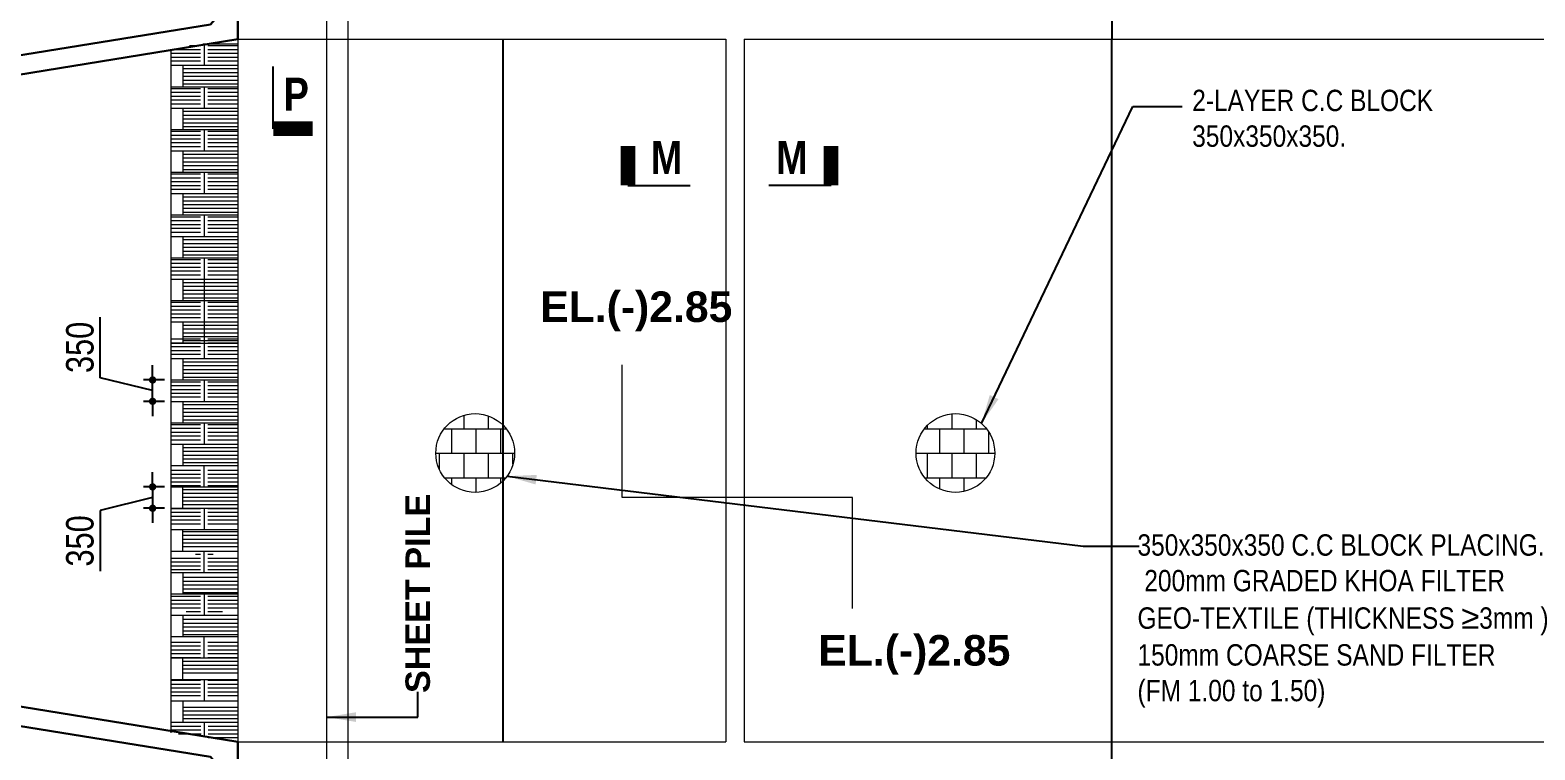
# Model space of a CAD drawing. Extents: x -119161 to 3778985, y -718511 to -30958.
# Drawn here: x 2649324 to 2673949, y -272662 to -260881 of the extents above; entities that cross this region are included whole.
import ezdxf

# ---------------------------------------------------------------- set-up
doc = ezdxf.new("R2010")
doc.units = 0
doc.header["$MEASUREMENT"] = 0
doc.linetypes.add('DASHED2', pattern=[9.525, 6.35, -3.175])
doc.linetypes.add('DASHEDX2', pattern=[38.1, 25.4, -12.7])
doc.layers.get('0').update_dxf_attribs({"linetype": 'CONTINUOUS'})
doc.layers.get('DEFPOINTS').update_dxf_attribs({"linetype": 'CONTINUOUS'})
for name, color, linetype, lineweight in [('Dim', 7, 'CONTINUOUS', 9), ('Dimension', 8, 'CONTINUOUS', 18), ('line2', 3, 'CONTINUOUS', 30), ('slop', 8, 'CONTINUOUS', 9)]:
    doc.layers.add(name, color=color, linetype=linetype, lineweight=lineweight)
for name, color, linetype in [('DOTTED', 240, 'DASHED2'), ('LINE', 7, 'CONTINUOUS'), ('TEXT', 10, 'CONTINUOUS')]:
    doc.layers.add(name, color=color, linetype=linetype)
doc.styles.add('1-2', font='arial.ttf')
doc.styles.add('ARIAL', font='ARIALN.TTF')
doc.styles.add('DIM', font='isocp3.shx')
doc.styles.add('SH-T2', font='arial.ttf', dxfattribs={"width": 0.8})
doc.styles.add('text', font='ARIALN.TTF', dxfattribs={"height": 1.6})
doc.linetypes.add('ZIGZAG', pattern='A,0.0001,-0.2,[131,ltypeshp.shx,S=0.2,R=0,X=-0.2,Y=0],-0.4,[131,ltypeshp.shx,S=0.2,R=180,X=0.2,Y=0],-0.2', length=0.8001)
doc.dimstyles.new('dim_240', dxfattribs={"dimtxt": 480, "dimasz": 480, "dimexe": 300, "dimexo": 200, "dimgap": 200, "dimtad": 1, "dimdec": 0, "dimzin": 0, "dimdsep": 46, "dimtxsty": 'DIM', "dimcen": 350, "dimclrd": 5, "dimclre": 5, "dimclrt": 7, "dimadec": 0, "dimazin": 0, "dimtfac": 1, "dimtdec": 0, "dimtmove": 0, "dimatfit": 3, "dimfxl": 20, "dimtolj": 1, "dimtzin": 0, "dimarcsym": 0})
pattern_1 = [(180, (2458194.384, 1186976.9), (-1e-14, -62.5), [])]
pattern_2 = [(180, (2458193.384, 1187676.9), (-1e-14, -62.5), [])]
pattern_3 = [(180, (2458193.384, 1188376.9), (-1e-14, -62.5), [])]
pattern_4 = [(180, (2458193.384, 1190376.9), (-1e-14, -62.5), [])]
pattern_5 = [(180, (2458193.384, 1191076.9), (-1e-14, -62.5), [])]
pattern_6 = [(180, (2458193.384, 1191776.9), (-1e-14, -62.5), [])]
pattern_7 = [(180, (2458193.384, 1192476.9), (-1e-14, -62.5), [])]
pattern_8 = [(180, (2458193.384, 1193176.9), (-1e-14, -62.5), [])]
pattern_9 = [(180, (2458193.384, 1189676.9), (-1e-14, -62.5), [])]
pattern_10 = [(180, (2458193.384, 1188976.9), (-1e-14, -62.5), [])]

# ---------------------------------------------------------------- blocks, each defined once
blk = doc.blocks.new('sec')
at = {"layer": 'TEXT', "color": 5, "const_width": 200}
blk.add_lwpolyline([(0, 0), (0, 537)], dxfattribs=at)
at = {"layer": 'TEXT', "color": 5}
blk.add_lwpolyline([(0, 0), (-848, 0)], dxfattribs=at)
blk = doc.blocks.new('_Dot')
at = {"color": 0, "linetype": 'ByBlock', "lineweight": -2}
blk.add_line((-0.5, 0), (-1, 0), dxfattribs=at)
at = {"color": 0, "linetype": 'ByBlock', "const_width": 0.5}
blk.add_lwpolyline([(-0.25, 0, 1), (0.25, 0, 1)], format="xyb", close=True, dxfattribs=at)
blk = doc.blocks.new('*D1837')
at = {"layer": 'DEFPOINTS', "color": 0, "lineweight": -2}
for p in [(2651624, -268357), (2651329, -268707), (2651624, -268707)]:
    blk.add_point(p, dxfattribs=at)
at = {"layer": 'Dim', "color": 5, "lineweight": -2}
for p, q in [((2651329, -268237), (2651329, -268117)), ((2651524, -268357), (2651179, -268357)), ((2651329, -268357), (2651329, -268707)), ((2651329, -268357), (2651329, -268707)), ((2651329, -268532), (2650471, -268744)), ((2650471, -268744), (2650471, -269738)), ((2651524, -268707), (2651179, -268707)), ((2651329, -268827), (2651329, -268947))]:
    blk.add_line(p, q, dxfattribs=at)
at = {"layer": 'Dim', "color": 5, "lineweight": -2, "xscale": 120, "yscale": 120, "zscale": 120}
for p, rotation in [((2651329, -268357), 270), ((2651329, -268707), 90)]:
    blk.add_blockref('_Dot', p, dxfattribs=dict(at, rotation=rotation))
at = {"layer": 'Dim', "color": 7, "insert": (2650141, -269241), "char_height": 450, "attachment_point": 5, "rotation": 90, "style": 'SH-T2'}
blk.add_mtext('\\A1;350', dxfattribs=at)
blk = doc.blocks.new('*D1838')
at = {"layer": 'DEFPOINTS', "color": 0, "lineweight": -2}
for p in [(2651329, -266607), (2651626, -266607), (2651624, -266957)]:
    blk.add_point(p, dxfattribs=at)
at = {"layer": 'Dim', "color": 5, "lineweight": -2}
for p, q in [((2650471, -266571), (2650471, -265577)), ((2651329, -266487), (2651329, -266367)), ((2651329, -266782), (2650471, -266571)), ((2651526, -266607), (2651179, -266607)), ((2651329, -266957), (2651329, -266607)), ((2651329, -266957), (2651329, -266607)), ((2651524, -266957), (2651179, -266957)), ((2651329, -267077), (2651329, -267197))]:
    blk.add_line(p, q, dxfattribs=at)
at = {"layer": 'Dim', "color": 5, "lineweight": -2, "xscale": 120, "yscale": 120, "zscale": 120}
for p, rotation in [((2651329, -266607), 270), ((2651329, -266957), 90)]:
    blk.add_blockref('_Dot', p, dxfattribs=dict(at, rotation=rotation))
at = {"layer": 'Dim', "color": 7, "insert": (2650141, -266074), "char_height": 450, "attachment_point": 5, "rotation": 90, "style": 'SH-T2'}
blk.add_mtext('\\A1;350', dxfattribs=at)

msp = doc.modelspace()

# ---------------------------------------------------------------- hatches: boundary and pattern name
at = {"layer": 'Dimension', "lineweight": 13, "ltscale": 2}
h = msp.add_hatch(dxfattribs=at)
h.set_pattern_fill('ANSI31', color=14, scale=500, angle=135, style=0)
h.set_pattern_definition(pattern_8)
h.paths.add_polyline_path([(2652114.3, -261111.7), (2651623.7, -261175.8), (2651623.7, -261388.2), (2652114.3, -261407.2)])
h = msp.add_hatch(dxfattribs=at)
h.set_pattern_fill('ANSI31', color=14, scale=500, angle=135, style=0)
h.set_pattern_definition(pattern_8)
h.paths.add_polyline_path([(2652723.7, -261107.2), (2652233, -261107.2), (2652233, -261407.2), (2652723.7, -261388.2)])
h = msp.add_hatch(dxfattribs=at)
h.set_pattern_fill('ANSI31', color=14, scale=500, angle=135, style=0)
h.set_pattern_definition(pattern_8)
h.paths.add_polyline_path([(2652723.7, -261807.2), (2652723.7, -261507.2), (2651823.7, -261507.2), (2651823.7, -261807.2)])
h = msp.add_hatch(dxfattribs=at)
h.set_pattern_fill('ANSI31', color=14, scale=500, angle=135, style=0)
h.set_pattern_definition(pattern_7)
h.paths.add_polyline_path([(2651623.7, -261807.2), (2652114.3, -261807.2), (2652114.3, -262107.2), (2651623.7, -262088.2)])
h = msp.add_hatch(dxfattribs=at)
h.set_pattern_fill('ANSI31', color=14, scale=500, angle=135, style=0)
h.set_pattern_definition(pattern_7)
h.paths.add_polyline_path([(2652723.7, -261807.2), (2652233, -261807.2), (2652233, -262107.2), (2652723.7, -262088.2)])
h = msp.add_hatch(dxfattribs=at)
h.set_pattern_fill('ANSI31', color=14, scale=500, angle=135, style=0)
h.set_pattern_definition(pattern_7)
h.paths.add_polyline_path([(2652723.7, -262507.2), (2652723.7, -262207.2), (2651823.7, -262207.2), (2651823.7, -262507.2)])
h = msp.add_hatch(dxfattribs=at)
h.set_pattern_fill('ANSI31', color=14, scale=500, angle=135, style=0)
h.set_pattern_definition(pattern_6)
h.paths.add_polyline_path([(2651623.7, -262507.2), (2652114.3, -262507.2), (2652114.3, -262807.2), (2651623.7, -262788.2)])
h = msp.add_hatch(dxfattribs=at)
h.set_pattern_fill('ANSI31', color=14, scale=500, angle=135, style=0)
h.set_pattern_definition(pattern_6)
h.paths.add_polyline_path([(2652723.7, -262507.2), (2652233, -262507.2), (2652233, -262807.2), (2652723.7, -262788.2)])
h = msp.add_hatch(dxfattribs=at)
h.set_pattern_fill('ANSI31', color=14, scale=500, angle=135, style=0)
h.set_pattern_definition(pattern_6)
h.paths.add_polyline_path([(2652723.7, -263207.2), (2652723.7, -262907.2), (2651823.7, -262907.2), (2651823.7, -263207.2)])
h = msp.add_hatch(dxfattribs=at)
h.set_pattern_fill('ANSI31', color=14, scale=500, angle=135, style=0)
h.set_pattern_definition(pattern_5)
h.paths.add_polyline_path([(2651623.7, -263207.2), (2652114.3, -263207.2), (2652114.3, -263507.2), (2651623.7, -263488.2)])
h = msp.add_hatch(dxfattribs=at)
h.set_pattern_fill('ANSI31', color=14, scale=500, angle=135, style=0)
h.set_pattern_definition(pattern_5)
h.paths.add_polyline_path([(2652723.7, -263207.2), (2652233, -263207.2), (2652233, -263507.2), (2652723.7, -263488.2)])
h = msp.add_hatch(dxfattribs=at)
h.set_pattern_fill('ANSI31', color=14, scale=500, angle=135, style=0)
h.set_pattern_definition(pattern_5)
h.paths.add_polyline_path([(2652723.7, -263907.2), (2652723.7, -263607.2), (2651823.7, -263607.2), (2651823.7, -263907.2)])
h = msp.add_hatch(dxfattribs=at)
h.set_pattern_fill('ANSI31', color=14, scale=500, angle=135, style=0)
h.set_pattern_definition(pattern_4)
h.paths.add_polyline_path([(2651623.7, -263907.2), (2652114.3, -263907.2), (2652114.3, -264207.2), (2651623.7, -264188.2)])
h = msp.add_hatch(dxfattribs=at)
h.set_pattern_fill('ANSI31', color=14, scale=500, angle=135, style=0)
h.set_pattern_definition(pattern_4)
h.paths.add_polyline_path([(2652723.7, -263907.2), (2652233, -263907.2), (2652233, -264207.2), (2652723.7, -264188.2)])
h = msp.add_hatch(dxfattribs=at)
h.set_pattern_fill('ANSI31', color=14, scale=500, angle=135, style=0)
h.set_pattern_definition(pattern_4)
h.paths.add_polyline_path([(2652723.7, -264607.2), (2652723.7, -264307.2), (2651823.7, -264307.2), (2651823.7, -264607.2)])
h = msp.add_hatch(dxfattribs=at)
h.set_pattern_fill('ANSI31', color=14, scale=500, angle=135, style=0)
h.set_pattern_definition(pattern_9)
h.paths.add_polyline_path([(2651623.7, -264607.2), (2652114.3, -264607.2), (2652114.3, -264907.2), (2651623.7, -264888.2)])
h = msp.add_hatch(dxfattribs=at)
h.set_pattern_fill('ANSI31', color=14, scale=500, angle=135, style=0)
h.set_pattern_definition(pattern_9)
h.paths.add_polyline_path([(2652723.7, -264607.2), (2652233, -264607.2), (2652233, -264907.2), (2652723.7, -264888.2)])
h = msp.add_hatch(dxfattribs=at)
h.set_pattern_fill('ANSI31', color=14, scale=500, angle=135, style=0)
h.set_pattern_definition(pattern_9)
h.paths.add_polyline_path([(2652723.7, -265307.2), (2652723.7, -265007.2), (2651823.7, -265007.2), (2651823.7, -265307.2)])
h = msp.add_hatch(dxfattribs=at)
h.set_pattern_fill('ANSI31', color=14, scale=500, angle=135, style=0)
h.set_pattern_definition(pattern_10)
h.paths.add_polyline_path([(2651623.7, -265307.2), (2652114.3, -265307.2), (2652114.3, -265607.2), (2651623.7, -265588.2)])
h = msp.add_hatch(dxfattribs=at)
h.set_pattern_fill('ANSI31', color=14, scale=500, angle=135, style=0)
h.set_pattern_definition(pattern_10)
h.paths.add_polyline_path([(2652723.7, -265307.2), (2652233, -265307.2), (2652233, -265607.2), (2652723.7, -265588.2)])
h = msp.add_hatch(dxfattribs=at)
h.set_pattern_fill('ANSI31', color=14, scale=500, angle=135, style=0)
h.set_pattern_definition(pattern_3)
h.paths.add_polyline_path([(2651623.7, -265907.2), (2652114.3, -265907.2), (2652114.3, -266207.2), (2651623.7, -266188.2)])
h = msp.add_hatch(dxfattribs=at)
h.set_pattern_fill('ANSI31', color=14, scale=500, angle=135, style=0)
h.set_pattern_definition(pattern_10)
h.paths.add_polyline_path([(2652723.7, -266007.2), (2652723.7, -265707.2), (2651823.7, -265707.2), (2651823.7, -266007.2)])
h = msp.add_hatch(dxfattribs=at)
h.set_pattern_fill('ANSI31', color=14, scale=500, angle=135, style=0)
h.set_pattern_definition(pattern_3)
h.paths.add_polyline_path([(2652723.7, -265907.2), (2652233, -265907.2), (2652233, -266207.2), (2652723.7, -266188.2)])
h = msp.add_hatch(dxfattribs=at)
h.set_pattern_fill('ANSI31', color=14, scale=500, angle=135, style=0)
h.set_pattern_definition(pattern_3)
h.paths.add_polyline_path([(2652723.7, -266607.2), (2652723.7, -266307.2), (2651823.7, -266307.2), (2651823.7, -266607.2)])
h = msp.add_hatch(dxfattribs=at)
h.set_pattern_fill('ANSI31', color=14, scale=500, angle=135, style=0)
h.set_pattern_definition(pattern_2)
h.paths.add_polyline_path([(2651623.7, -266607.2), (2652114.3, -266607.2), (2652114.3, -266907.2), (2651623.7, -266888.2)])
h = msp.add_hatch(dxfattribs=at)
h.set_pattern_fill('ANSI31', color=14, scale=500, angle=135, style=0)
h.set_pattern_definition(pattern_2)
h.paths.add_polyline_path([(2652723.7, -266607.2), (2652233, -266607.2), (2652233, -266907.2), (2652723.7, -266888.2)])
h = msp.add_hatch(dxfattribs=at)
h.set_pattern_fill('ANSI31', color=14, scale=500, angle=135, style=0)
h.set_pattern_definition(pattern_2)
h.paths.add_polyline_path([(2652723.7, -267307.2), (2652723.7, -267007.2), (2651823.7, -267007.2), (2651823.7, -267307.2)])
h = msp.add_hatch(dxfattribs=at)
h.set_pattern_fill('AR-B88', color=8, scale=50, style=0)
h.set_pattern_definition([(0, (2284225.64, -331006.95), (9e-14, 400), []), (90, (2284225.64, -331006.95), (-200, 400), [400, -400])])
h.paths.add_polyline_path([(2657252.7, -267803.1, 1), (2655963.9, -267803.1, 1)])
h = msp.add_hatch(dxfattribs=at)
h.set_pattern_fill('AR-B88', color=8, scale=50, style=0)
h.set_pattern_definition([(0, (2285811.47, -331006.95), (9e-14, 400), []), (90, (2285811.47, -331006.95), (-200, 400), [400, -400])])
h.paths.add_polyline_path([(2665110.8, -267803.1, 1), (2663822, -267803.1, 1)])
h = msp.add_hatch(dxfattribs=at)
h.set_pattern_fill('ANSI31', color=14, scale=500, angle=135, style=0)
h.set_pattern_definition(pattern_1)
h.paths.add_polyline_path([(2651624.7, -267307.2), (2652115.3, -267307.2), (2652115.3, -267607.2), (2651624.7, -267588.2)])
h = msp.add_hatch(dxfattribs=at)
h.set_pattern_fill('ANSI31', color=14, scale=500, angle=135, style=0)
h.set_pattern_definition(pattern_1)
h.paths.add_polyline_path([(2652724.7, -267307.2), (2652234, -267307.2), (2652234, -267607.2), (2652724.7, -267588.2)])
h = msp.add_hatch(dxfattribs=at)
h.set_pattern_fill('ANSI31', color=14, scale=500, angle=135, style=0)
h.set_pattern_definition(pattern_1)
h.paths.add_polyline_path([(2652724.7, -268007.2), (2652724.7, -267707.2), (2651824.7, -267707.2), (2651824.7, -268007.2)])
h = msp.add_hatch(dxfattribs=at)
h.set_pattern_fill('ANSI31', color=14, scale=500, angle=135, style=0)
h.set_pattern_definition(pattern_1)
h.paths.add_polyline_path([(2651624.7, -268357.2), (2652115.3, -268357.2), (2652115.3, -268057.2), (2651624.7, -268076.2)])
h = msp.add_hatch(dxfattribs=at)
h.set_pattern_fill('ANSI31', color=14, scale=500, angle=135, style=0)
h.set_pattern_definition(pattern_1)
h.paths.add_polyline_path([(2652724.7, -268357.2), (2652234, -268357.2), (2652234, -268057.2), (2652724.7, -268076.2)])
h = msp.add_hatch(dxfattribs=at)
h.set_pattern_fill('ANSI31', color=14, scale=500, angle=135, style=0)
h.set_pattern_definition(pattern_1)
h.paths.add_polyline_path([(2652724.7, -268357.2), (2652724.7, -268657.2), (2651824.7, -268657.2), (2651824.7, -268357.2)])
h = msp.add_hatch(dxfattribs=at)
h.set_pattern_fill('ANSI31', color=14, scale=500, angle=135, style=0)
h.set_pattern_definition(pattern_1)
h.paths.add_polyline_path([(2651624.7, -268707.2), (2652115.3, -268707.2), (2652115.3, -269007.2), (2651624.7, -268988.2)])
h = msp.add_hatch(dxfattribs=at)
h.set_pattern_fill('ANSI31', color=14, scale=500, angle=135, style=0)
h.set_pattern_definition(pattern_1)
h.paths.add_polyline_path([(2652724.7, -268707.2), (2652234, -268707.2), (2652234, -269007.2), (2652724.7, -268988.2)])
h = msp.add_hatch(dxfattribs=at)
h.set_pattern_fill('ANSI31', color=14, scale=500, angle=135, style=0)
h.set_pattern_definition(pattern_1)
h.paths.add_polyline_path([(2652724.7, -269057.2), (2652724.7, -269357.2), (2651824.7, -269357.2), (2651824.7, -269057.2)])
h = msp.add_hatch(dxfattribs=at)
h.set_pattern_fill('ANSI31', color=14, scale=500, angle=135, style=0)
h.set_pattern_definition(pattern_1)
h.paths.add_polyline_path([(2651624.7, -269757.2), (2652115.3, -269757.2), (2652115.3, -269457.2), (2651624.7, -269476.2)])
h = msp.add_hatch(dxfattribs=at)
h.set_pattern_fill('ANSI31', color=14, scale=500, angle=135, style=0)
h.set_pattern_definition(pattern_1)
h.paths.add_polyline_path([(2652724.7, -269757.2), (2652234, -269757.2), (2652234, -269457.2), (2652724.7, -269476.2)])
h = msp.add_hatch(dxfattribs=at)
h.set_pattern_fill('ANSI31', color=14, scale=500, angle=135, style=0)
h.set_pattern_definition(pattern_1)
h.paths.add_polyline_path([(2652724.7, -270107.2), (2652724.7, -269807.2), (2651824.7, -269807.2), (2651824.7, -270107.2)])
h = msp.add_hatch(dxfattribs=at)
h.set_pattern_fill('ANSI31', color=14, scale=500, angle=135, style=0)
h.set_pattern_definition(pattern_1)
h.paths.add_polyline_path([(2651624.7, -270107.2), (2652115.3, -270107.2), (2652115.3, -270407.2), (2651624.7, -270388.2)])
h = msp.add_hatch(dxfattribs=at)
h.set_pattern_fill('ANSI31', color=14, scale=500, angle=135, style=0)
h.set_pattern_definition(pattern_1)
h.paths.add_polyline_path([(2652724.7, -270107.2), (2652234, -270107.2), (2652234, -270407.2), (2652724.7, -270388.2)])
h = msp.add_hatch(dxfattribs=at)
h.set_pattern_fill('ANSI31', color=14, scale=500, angle=135, style=0)
h.set_pattern_definition(pattern_1)
h.paths.add_polyline_path([(2652724.7, -270807.2), (2652724.7, -270507.2), (2651824.7, -270507.2), (2651824.7, -270807.2)])
h = msp.add_hatch(dxfattribs=at)
h.set_pattern_fill('ANSI31', color=14, scale=500, angle=135, style=0)
h.set_pattern_definition(pattern_1)
h.paths.add_polyline_path([(2651624.7, -271157.2), (2652115.3, -271157.2), (2652115.3, -270857.2), (2651624.7, -270876.2)])
h = msp.add_hatch(dxfattribs=at)
h.set_pattern_fill('ANSI31', color=14, scale=500, angle=135, style=0)
h.set_pattern_definition(pattern_1)
h.paths.add_polyline_path([(2652724.7, -271157.2), (2652234, -271157.2), (2652234, -270857.2), (2652724.7, -270876.2)])
h = msp.add_hatch(dxfattribs=at)
h.set_pattern_fill('ANSI31', color=14, scale=500, angle=135, style=0)
h.set_pattern_definition(pattern_1)
h.paths.add_polyline_path([(2652724.7, -271157.2), (2652724.7, -271457.2), (2651824.7, -271457.2), (2651824.7, -271157.2)])
h = msp.add_hatch(dxfattribs=at)
h.set_pattern_fill('ANSI31', color=14, scale=500, angle=135, style=0)
h.set_pattern_definition(pattern_1)
h.paths.add_polyline_path([(2651624.7, -271507.2), (2652115.3, -271507.2), (2652115.3, -271807.2), (2651624.7, -271788.2)])
h = msp.add_hatch(dxfattribs=at)
h.set_pattern_fill('ANSI31', color=14, scale=500, angle=135, style=0)
h.set_pattern_definition(pattern_1)
h.paths.add_polyline_path([(2652724.7, -271507.2), (2652234, -271507.2), (2652234, -271807.2), (2652724.7, -271788.2)])
h = msp.add_hatch(dxfattribs=at)
h.set_pattern_fill('ANSI31', color=14, scale=500, angle=135, style=0)
h.set_pattern_definition(pattern_1)
h.paths.add_polyline_path([(2652724.7, -272207.2), (2652724.7, -271907.2), (2651824.7, -271907.2), (2651824.7, -272207.2)])
h = msp.add_hatch(dxfattribs=at)
h.set_pattern_fill('ANSI31', color=14, scale=500, angle=135, style=0)
h.set_pattern_definition(pattern_1)
h.paths.add_polyline_path([(2651624.7, -272207.2), (2652115.3, -272207.2), (2652123.4, -272449), (2651624.7, -272380.1)])
h = msp.add_hatch(dxfattribs=at)
h.set_pattern_fill('ANSI31', color=14, scale=500, angle=135, style=0)
h.set_pattern_definition(pattern_1)
h.paths.add_polyline_path([(2652724.7, -272207.2), (2652234, -272207.2), (2652239.8, -272465.1), (2652724.7, -272488.2)])

# ---------------------------------------------------------------- linework, layer by layer
at = {"layer": 'Dimension', "color": 0, "lineweight": 13, "ltscale": 2}
for p, q in [((2651624.7, -261195.8), (2651624.7, -272380.1)), ((2652724.7, -261032.2), (2652724.7, -272532.2)), ((2652724.7, -261032.2), (2660712, -261032.2)), ((2660712, -261032.2), (2660712, -272532.2)), ((2661012, -261032.2), (2661012, -272532.2)), ((2661012, -261032.2), (2679208.8, -261032.2)), ((2652724.7, -272532.2), (2660712, -272532.2)), ((2661012, -272532.2), (2679210.9, -272532.2))]:
    msp.add_line(p, q, dxfattribs=at)
at = {"layer": 'Dimension', "color": 8, "lineweight": 13, "ltscale": 2}
for p, q in [((2652149.2, -261107.2), (2652723.7, -261107.2)), ((2652173.7, -261107.2), (2652173.7, -261457.2)), ((2651623.7, -261457.2), (2652723.7, -261457.2)), ((2651823.7, -261457.2), (2651823.7, -261807.2)), ((2651623.7, -261807.2), (2652723.7, -261807.2)), ((2651623.7, -261807.2), (2652723.7, -261807.2)), ((2652173.7, -261807.2), (2652173.7, -262157.2)), ((2651623.7, -262157.2), (2652723.7, -262157.2)), ((2651823.7, -262157.2), (2651823.7, -262507.2)), ((2651623.7, -262507.2), (2652723.7, -262507.2)), ((2651623.7, -262507.2), (2652723.7, -262507.2)), ((2652173.7, -262507.2), (2652173.7, -262857.2)), ((2651623.7, -262857.2), (2652723.7, -262857.2)), ((2651823.7, -262857.2), (2651823.7, -263207.2)), ((2651623.7, -263207.2), (2652723.7, -263207.2)), ((2651623.7, -263207.2), (2652723.7, -263207.2)), ((2652173.7, -263207.2), (2652173.7, -263557.2)), ((2651623.7, -263557.2), (2652723.7, -263557.2)), ((2651823.7, -263557.2), (2651823.7, -263907.2)), ((2651623.7, -263907.2), (2652723.7, -263907.2)), ((2651623.7, -263907.2), (2652723.7, -263907.2)), ((2652173.7, -263907.2), (2652173.7, -264257.2)), ((2651623.7, -264257.2), (2652723.7, -264257.2)), ((2651823.7, -264257.2), (2651823.7, -264607.2)), ((2651623.7, -264607.2), (2652723.7, -264607.2)), ((2651623.7, -264607.2), (2652723.7, -264607.2)), ((2651623.7, -264607.2), (2652723.7, -264607.2)), ((2651623.7, -264607.2), (2652723.7, -264607.2)), ((2652173.7, -264607.2), (2652173.7, -266257.2)), ((2652173.7, -264607.2), (2652173.7, -264957.2)), ((2651623.7, -264957.2), (2652723.7, -264957.2)), ((2651823.7, -264957.2), (2651823.7, -265307.2)), ((2651623.7, -265307.2), (2652723.7, -265307.2)), ((2651623.7, -265307.2), (2652723.7, -265307.2)), ((2651623.7, -265307.2), (2652723.7, -265307.2)), ((2651623.7, -265307.2), (2652723.7, -265307.2)), ((2652173.7, -265307.2), (2652173.7, -265657.2)), ((2651623.7, -265657.2), (2652723.7, -265657.2)), ((2651823.7, -265657.2), (2651823.7, -266007.2)), ((2651623.7, -266007.2), (2652723.7, -266007.2)), ((2651623.7, -266007.2), (2652723.7, -266007.2)), ((2651623.7, -266257.2), (2652723.7, -266257.2)), ((2651823.7, -266257.2), (2651823.7, -266607.2)), ((2651623.7, -266607.2), (2652723.7, -266607.2)), ((2651623.7, -266607.2), (2652723.7, -266607.2)), ((2652173.7, -266607.2), (2652173.7, -266957.2)), ((2651623.7, -266957.2), (2652723.7, -266957.2)), ((2651823.7, -266957.2), (2651823.7, -267307.2)), ((2651623.7, -267307.2), (2652723.7, -267307.2)), ((2651624.7, -267307.2), (2652724.7, -267307.2)), ((2652174.7, -267307.2), (2652174.7, -267657.2)), ((2651624.7, -267657.2), (2652724.7, -267657.2)), ((2651824.7, -267657.2), (2651824.7, -268007.2)), ((2651624.7, -268007.2), (2652724.7, -268007.2)), ((2652174.7, -268357.2), (2652174.7, -268007.2)), ((2651624.7, -268357.2), (2652724.7, -268357.2)), ((2651824.7, -268707.2), (2651824.7, -268357.2)), ((2651624.7, -268707.2), (2652724.7, -268707.2)), ((2652174.7, -268707.2), (2652174.7, -269057.2)), ((2651624.7, -269057.2), (2652724.7, -269057.2)), ((2651824.7, -269407.2), (2651824.7, -269057.2)), ((2651624.7, -269407.2), (2652724.7, -269407.2)), ((2652174.7, -269757.2), (2652174.7, -269407.2)), ((2651624.7, -269757.2), (2652724.7, -269757.2)), ((2651824.7, -269757.2), (2651824.7, -270107.2)), ((2651624.7, -270107.2), (2652724.7, -270107.2)), ((2652174.7, -270107.2), (2652174.7, -270457.2)), ((2651624.7, -270457.2), (2652724.7, -270457.2)), ((2651824.7, -270457.2), (2651824.7, -270807.2)), ((2651624.7, -270807.2), (2652724.7, -270807.2)), ((2652174.7, -271157.2), (2652174.7, -270807.2)), ((2651624.7, -271157.2), (2652724.7, -271157.2)), ((2651824.7, -271507.2), (2651824.7, -271157.2)), ((2651624.7, -271507.2), (2652724.7, -271507.2)), ((2652174.7, -271507.2), (2652174.7, -271857.2)), ((2651624.7, -271857.2), (2652724.7, -271857.2)), ((2651824.7, -271857.2), (2651824.7, -272207.2)), ((2651624.7, -272207.2), (2652724.7, -272207.2)), ((2652174.7, -272207.2), (2652174.7, -272456.1))]:
    msp.add_line(p, q, dxfattribs=at)
at = {"layer": 'Dimension', "color": 0, "lineweight": 30, "ltscale": 2}
for points in [[(2636538.5, -263331.2), (2652276, -260789.4), (2652424.7, -260619.6), (2652424.7, -248332.4)], [(2637190.6, -270006.8), (2652724.7, -272532.2), (2652724.7, -285232)], [(2636732.2, -270265.6), (2652276, -272774.9), (2652424.7, -272944.8), (2652424.7, -285232)]]:
    msp.add_lwpolyline(points, dxfattribs=at)
at = {"layer": 'Dimension', "color": 0, "lineweight": 30, "ltscale": 2, "elevation": 0}
msp.add_lwpolyline([(2637190.8, -263555.6), (2652724.7, -261032.2), (2652724.7, -248332.9)], dxfattribs=at)
at = {"layer": 'Dimension', "color": 0, "lineweight": 13, "ltscale": 2}
for centre in [(2656608.3, -267803.1, 0), (2664466.4, -267803.1)]:
    msp.add_circle(centre, 644.4, dxfattribs=at)
at = {"layer": 'DOTTED', "linetype": 'ZIGZAG', "lineweight": 20, "ltscale": 2}
msp.add_lwpolyline([(2654175, -248332.9), (2654175, -285235.7)], dxfattribs=at)
at = {"layer": 'DOTTED', "color": 4, "linetype": 'DASHEDX2', "lineweight": 20, "ltscale": 0.1}
msp.add_lwpolyline([(2654524.7, -248533), (2654524.7, -285431.9)], dxfattribs=at)
at = {"layer": 'LINE', "color": 0, "linetype": 'ByBlock', "lineweight": -2}
msp.add_line((2657060.1, -261032.2), (2657060.1, -272532.2), dxfattribs=at)
at = {"layer": 'LINE', "elevation": 0}
for points in [[(2667024.7, -249332.2), (2667024.7, -261022.7)], [(2667024.7, -284232.2), (2667024.7, -261022.7)]]:
    msp.add_lwpolyline(points, dxfattribs=at)
at = {"layer": 'LINE', "lineweight": 18, "ltscale": 50}
msp.add_lwpolyline([(2662784.7, -270345.3), (2662784.7, -268532.1), (2662784.7, -268532.1), (2659013.2, -268532.1), (2659013.2, -266361.8)], dxfattribs=at)

# ---------------------------------------------------------------- block references
at = {"layer": 'slop', "xscale": 1.200000000186265, "yscale": 1.200000000186265, "zscale": 1.199999999999818, "rotation": 270}
msp.add_blockref('sec', (2653303.2, -262496.5), dxfattribs=at)
at = {"layer": 'slop', "yscale": 1.200000000186265, "zscale": 1.200000000000728}
for p, xscale in [((2659106.2, -263424.5), -1.200000000186265), ((2662432.6, -263424.5), 1.200000000186265)]:
    msp.add_blockref('sec', p, dxfattribs=dict(at, xscale=xscale))

# ---------------------------------------------------------------- texts
at = {"layer": 'Dim', "color": 7, "char_height": 350, "attachment_point": 4, "style": 'ARIAL'}
for s, insert, width in [('{\\C0; }2-LAYER C.C BLOCK\\P 350x350x350.', (2668229.7, -262326.9, 0), 8349.118), ('350x350x350 C.C BLOCK PLACING.\\P 200mm GRADED KHOA FILTER\\PGEO-TEXTILE (THICKNESS {\\H1.083x;\\C0;≥}3mm )\\P150mm COARSE SAND FILTER\\P(FM 1.00 to 1.50) ', (2667445.6, -270551.9, 0), 15591.444)]:
    msp.add_mtext(s, dxfattribs=dict(at, insert=insert, width=width))
at = {"layer": 'Dimension', "color": 0, "lineweight": 13, "ltscale": 2, "char_height": 500, "width": 2854.923, "attachment_point": 5, "style": '1-2'}
for insert in [(2659244, -265484.1), (2663794.5, -271107.6)]:
    msp.add_mtext('{\\fArial|b1|i0|c0|p34;\\C6;EL.(-)2.85}', dxfattribs=dict(at, insert=insert))
at = {"layer": 'Dimension', "color": 0, "lineweight": 13, "ltscale": 2, "insert": (2655669.7, -270100.6, 0), "char_height": 400, "width": 5238.149, "attachment_point": 5, "rotation": 90, "style": '1-2'}
msp.add_mtext('{\\fArial|b1|i0|c0|p34;SHEET PILE}', dxfattribs=at)
at = {"layer": 'TEXT', "color": 7, "char_height": 540, "width": 440.719, "style": 'text'}
for s, insert, attachment_point in [('{\\fArial Narrow|b1|i0|c0|p34;P}', (2653473.3, -262200), 7), ('{\\fArial Narrow|b1|i0|c0|p34;M}', (2659480.5, -262695.3), 1), ('{\\fArial Narrow|b1|i0|c0|p34;M}', (2662047.8, -262695.3), 3)]:
    msp.add_mtext(s, dxfattribs=dict(at, insert=insert, attachment_point=attachment_point))

# ---------------------------------------------------------------- dimensions: what is measured, and where the dimension line sits
at = {"layer": 'Dim', "color": 1}
for base, p1, p2, angle, picture, middle in [((2651329.2, -266607.2), (2651623.7, -266957.2), (2651626.5, -266607.2), 90, '*D1838', (2650470.5, -266470.6)), ((2651329.2, -268707.2), (2651623.7, -268357.2), (2651623.7, -268707.2), 270, '*D1837', (2650470.5, -268843.7))]:
    dim = msp.add_linear_dim(base=base, p1=p1, p2=p2, angle=angle, dimstyle='dim_240', override={"dimtxt": 450, "dimasz": 120, "dimexe": 150, "dimexo": 100, "dimgap": 100, "dimtxsty": 'SH-T2', "dimblk1": 'Dot', "dimblk2": 'Dot', "dimsah": 1, "dimtmove": 1}, dxfattribs=at)
    dim.commit()
    dim.dimension.update_dxf_attribs({"geometry": picture, "text_midpoint": middle, "dimtype": 160})

# ---------------------------------------------------------------- leaders
at = {"layer": 'line2', "lineweight": -2}
for points in [[(2664893, -267320.2, 0), (2667370.8, -262130.4, 0), (2668179.4, -262130.4, 0)], [(2657129.8, -268181.6, 0), (2666554.4, -269330.1, 0), (2667473.2, -269330.1, 0)]]:
    msp.add_leader(points, dimstyle='dim_240', override={"dimtad": 0}, dxfattribs=at)
at = {"layer": 'line2', "color": 1}
msp.add_leader([(2654175, -272125, 0), (2655671, -272125, 0), (2655671, -271711.9, 0)], dimstyle='dim_240', override={"dimgap": 200, "dimtad": 0}, dxfattribs=at)

doc.saveas('drawing.dxf')
